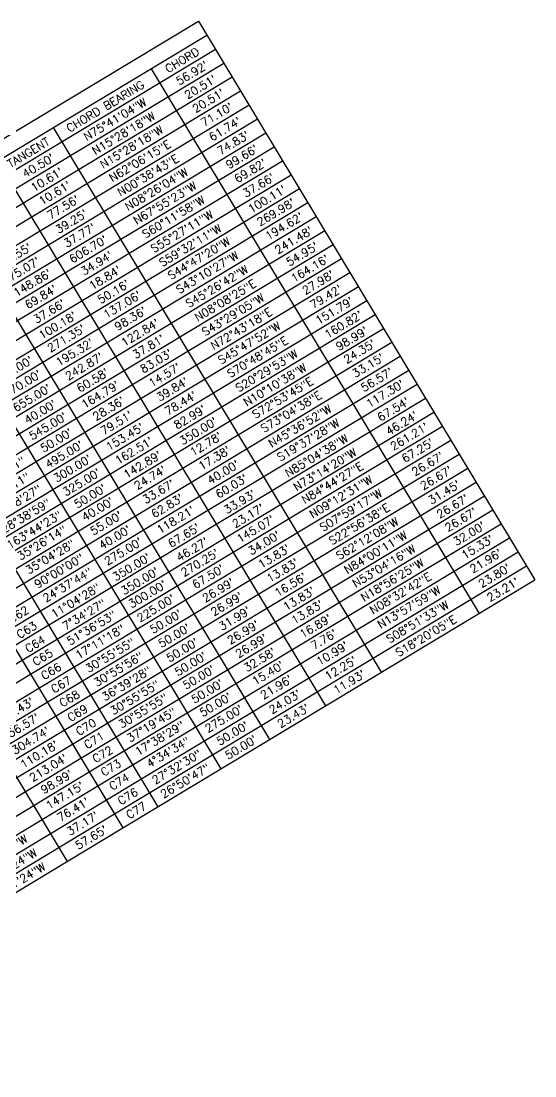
# Model space of a CAD drawing. Header units: feet. Extents: x 23 to 2149517, y -26 to 355304.
# Drawn here: x 2149012 to 2149517, y 341799 to 342834 of the extents above; entities that cross this region are included whole.
import ezdxf

# ---------------------------------------------------------------- set-up
doc = ezdxf.new("R2010")
doc.units = ezdxf.units.FT
doc.header["$MEASUREMENT"] = 0
for name, color, linetype in [('A-EC-CURLEX-MATTING', 6, 'Continuous'), ('xhpc023-pt$0$xHPC007pt_PHASE1A$0$V-PROP-TABL', 6, 'Continuous'), ('xhpc023-pt$0$xHPC007pt_PHASE1A$0$V-PROP-TABL-TEXT', 6, 'Continuous')]:
    doc.layers.add(name, color=color, linetype=linetype)
doc.styles.add('xhpc023-pt$0$xHPC007pt_PHASE1A$0$L80', font='simplex', dxfattribs={"height": 8})

# ---------------------------------------------------------------- blocks, each defined once
blk = doc.blocks.new('xhpc023-pt')
at = {"layer": 'xhpc023-pt$0$xHPC007pt_PHASE1A$0$V-PROP-TABL'}
for p, q in [((2148377.8, 342347.1), (2149186.6, 342834.1)), ((2149186.6, 342834.1), (2149516.7, 342285.8)), ((2148386.1, 342333.4), (2149194.8, 342820.3)), ((2148394.3, 342319.7), (2149203.1, 342806.6)), ((2148807, 342549.5), (2149211.3, 342792.9)), ((2149140, 342787.3), (2149461.9, 342252.8)), ((2148815.2, 342535.8), (2149219.6, 342779.2)), ((2148823.5, 342522.1), (2149227.8, 342765.5)), ((2148831.7, 342508.3), (2149236.1, 342751.8)), ((2148840, 342494.6), (2149244.3, 342738.1)), ((2149044, 342729.6), (2149365.9, 342195)), ((2148848.2, 342480.9), (2149252.6, 342724.4)), ((2148856.5, 342467.2), (2149260.8, 342710.7)), ((2148864.7, 342453.5), (2149269.1, 342697)), ((2148989.2, 342696.6), (2149311.1, 342162)), ((2148873, 342439.8), (2149277.3, 342683.3)), ((2148881.2, 342426.1), (2149285.6, 342669.6)), ((2148934.4, 342663.5), (2149256.2, 342129)), ((2148889.5, 342412.4), (2149293.8, 342655.9)), ((2148897.7, 342398.7), (2149302.1, 342642.2)), ((2148886.4, 342634.7), (2149208.3, 342100.1)), ((2148906, 342385), (2149310.4, 342628.4)), ((2148914.2, 342371.3), (2149318.6, 342614.7)), ((2148824.7, 342597.5), (2149146.6, 342062.9)), ((2148922.5, 342357.6), (2149326.9, 342601)), ((2148930.8, 342343.9), (2149335.1, 342587.3)), ((2148790.5, 342576.9), (2149112.3, 342042.3)), ((2148939, 342330.2), (2149343.4, 342573.6)), ((2148798.7, 342563.2), (2149104.1, 342056)), ((2148947.3, 342316.4), (2149351.6, 342559.9)), ((2148735.6, 342543.9), (2149057.5, 342009.3)), ((2148955.5, 342302.7), (2149359.9, 342546.2)), ((2148963.8, 342289), (2149368.1, 342532.5)), ((2148972, 342275.3), (2149376.4, 342518.8)), ((2148980.3, 342261.6), (2149384.6, 342505.1)), ((2148988.5, 342247.9), (2149392.9, 342491.4)), ((2148996.8, 342234.2), (2149401.1, 342477.7)), ((2149005, 342220.5), (2149409.4, 342464)), ((2149013.3, 342206.8), (2149417.6, 342450.3)), ((2149013.3, 342206.8), (2149417.6, 342450.3)), ((2149021.5, 342193.1), (2149425.9, 342436.5)), ((2149029.8, 342179.4), (2149434.2, 342422.8)), ((2149038, 342165.7), (2149442.4, 342409.1)), ((2149046.3, 342152), (2149450.7, 342395.4)), ((2149054.5, 342138.3), (2149458.9, 342381.7)), ((2149062.8, 342124.5), (2149467.2, 342368)), ((2149071.1, 342110.8), (2149475.4, 342354.3)), ((2149079.3, 342097.1), (2149483.7, 342340.6)), ((2149087.6, 342083.4), (2149491.9, 342326.9)), ((2148691.5, 341826.3), (2149500.2, 342313.2)), ((2149104.1, 342056), (2149508.4, 342299.5)), ((2149112.3, 342042.3), (2149516.7, 342285.8)), ((2148608.9, 341963.3), (2149013.3, 342206.8)), ((2148617.2, 341949.6), (2149021.5, 342193.1)), ((2148625.4, 341935.9), (2149029.8, 342179.4)), ((2148633.7, 341922.2), (2149038, 342165.7)), ((2148641.9, 341908.5), (2149046.3, 342152)), ((2148650.2, 341894.8), (2149054.5, 342138.3)), ((2148658.4, 341881.1), (2149062.8, 342124.5)), ((2148666.7, 341867.4), (2149071.1, 342110.8)), ((2148674.9, 341853.7), (2149079.3, 342097.1)), ((2148683.2, 341840), (2149087.6, 342083.4)), ((2148699.7, 341812.5), (2149104.1, 342056)), ((2148708, 341798.8), (2149112.3, 342042.3))]:
    blk.add_line(p, q, dxfattribs=at)
at = {"layer": 'xhpc023-pt$0$xHPC007pt_PHASE1A$0$V-PROP-TABL-TEXT', "char_height": 8, "rotation": 31.0519, "style": 'xhpc023-pt$0$xHPC007pt_PHASE1A$0$L80'}
for s, insert, width, attachment_point in [('CHORD', (2149172.5, 342792.3), 40, 8), ("56.92'", (2149178, 342786.5), 48, 2), ('CHORD BEARING', (2149097.1, 342746.9), 104, 8), ("20.51'", (2149186.3, 342772.8), 48, 2), ("20.51'", (2149194.1, 342759.4), 48, 2), ('N75°41\'04"W', (2149102.6, 342741.1), 88, 2), ("71.10'", (2149202.4, 342745.7), 48, 2), ('N15°28\'18"W', (2149110.9, 342727.4), 88, 2), ('N15°28\'18"W', (2149118.7, 342714), 88, 2), ("61.74'", (2149210.4, 342731.6), 48, 2), ('TANGENT', (2149021.7, 342701.5), 56, 8), ("74.83'", (2149218.6, 342717.9), 48, 2), ('N62°06\'15"E', (2149127, 342700.3), 88, 2), ("99.66'", (2149227, 342704.4), 48, 2), ("40.50'", (2149027.2, 342695.7), 48, 2), ('N00°38\'43"E', (2149135, 342686.2), 88, 2), ("69.82'", (2149235.3, 342690.7), 48, 2), ("10.61'", (2149035.5, 342682), 48, 2), ('N08°26\'04"W', (2149143.2, 342672.5), 88, 2), ("37.66'", (2149243.5, 342676.4), 48, 2), ("10.61'", (2149043.3, 342668.7), 48, 2), ('N67°55\'23"W', (2149151.6, 342659), 88, 2), ("100.11'", (2149251.7, 342662.7), 56, 2), ("77.56'", (2149051.6, 342654.9), 48, 2), ('S60°11\'58"W', (2149159.9, 342645.3), 88, 2), ("269.98'", (2149260.3, 342649.9), 56, 2), ("39.25'", (2149059.6, 342640.9), 48, 2), ('S55°27\'11"W', (2149168.1, 342631), 88, 2), ("194.62'", (2149268.5, 342636.2), 56, 2), ("37.77'", (2149067.8, 342627.2), 48, 2), ('S59°32\'11"W', (2149176.4, 342617.3), 88, 2), ("241.48'", (2149277.9, 342622.5), 56, 2), ("66.55'", (2149004.8, 342607.8), 48, 2), ("606.70'", (2149076.2, 342613.6), 56, 2), ('S44°47\'20"W', (2149184.9, 342604.6), 88, 2), ("54.95'", (2149286.2, 342608.8), 48, 2), ("34.94'", (2149084.5, 342599.9), 48, 2), ('S43°10\'27"W', (2149193.1, 342590.8), 88, 2), ("75.07'", (2149013, 342594.1), 48, 2), ("164.16'", (2149293.7, 342594.7), 56, 2), ("148.86'", (2149021.4, 342580.6), 56, 2), ("18.84'", (2149092.7, 342585.6), 48, 2), ('S45°26\'42"W', (2149202.5, 342577.1), 88, 2), ("27.98'", (2149301.9, 342581), 48, 2), ("69.84'", (2149029.7, 342566.9), 48, 2), ("50.16'", (2149101, 342571.9), 48, 2), ('N08°08\'25"E', (2149210.8, 342563.4), 88, 2), ("79.42'", (2149309.6, 342567), 48, 2), ("137.06'", (2149109.5, 342559.2), 56, 2), ('S43°29\'05"W', (2149218.3, 342549.3), 88, 2), ("37.66'", (2149037.9, 342552.6), 48, 2), ("151.79'", (2149317.8, 342553.3), 56, 2), ("100.18'", (2149046.1, 342538.9), 56, 2), ("98.36'", (2149117.7, 342545.5), 48, 2), ('N72°43\'18"E', (2149226.5, 342535.6), 88, 2), ("160.82'", (2149326.7, 342539.7), 56, 2), ("271.35'", (2149054.6, 342526.2), 56, 2), ("122.84'", (2149127.1, 342531.7), 56, 2), ('S45°47\'52"W', (2149234.2, 342521.6), 88, 2), ("98.99'", (2149335, 342526), 48, 2), ("37.81'", (2149135.4, 342518), 48, 2), ('S70°48\'45"E', (2149242.4, 342507.9), 88, 2), ("195.32'", (2149062.9, 342512.4), 56, 2), ("24.35'", (2149342.5, 342513.2), 48, 2), ("780.00'", (2149003.2, 342495.2), 56, 2), ("242.87'", (2149072.3, 342498.7), 56, 2), ("83.03'", (2149142.9, 342503.9), 48, 2), ('S20°29\'53"W', (2149251.4, 342494.3), 88, 2), ("33.15'", (2149350.8, 342499.5), 48, 2), ("60.58'", (2149080.6, 342485), 48, 2), ("14.57'", (2149151.1, 342490.2), 48, 2), ('N10°10\'38"W', (2149259.6, 342480.6), 88, 2), ("56.57'", (2149359.4, 342485.5), 48, 2), ("670.00'", (2149011.5, 342481.5), 56, 2), ("39.84'", (2149158.8, 342476.2), 48, 2), ('S72°53\'45"E', (2149267.1, 342467.8), 88, 2), ("117.30'", (2149367.6, 342471.8), 56, 2), ("655.00'", (2149020.9, 342467.7), 56, 2), ("164.79'", (2149088.1, 342470.9), 56, 2), ('S73°04\'38"E', (2149275.4, 342454.1), 88, 2), ("40.00'", (2149029.2, 342454), 48, 2), ("28.36'", (2149096.3, 342457.2), 48, 2), ("78.44'", (2149167, 342462.5), 48, 2), ("67.54'", (2149375.7, 342456.5), 48, 2), ("79.51'", (2149104, 342443.2), 48, 2), ("82.99'", (2149176, 342448.9), 48, 2), ('N45°36\'52"W', (2149284, 342440.1), 88, 2), ("46.24'", (2149383.9, 342442.8), 48, 2), ("545.00'", (2149036.7, 342440), 56, 2), ("350.00'", (2149184.2, 342435.2), 56, 2), ('S19°37\'28"W', (2149292.2, 342426.4), 88, 2), ("50.00'", (2149044.9, 342426.2), 48, 2), ("153.45'", (2149112.2, 342429.5), 56, 2), ("12.78'", (2149191.7, 342422.4), 48, 2), ("261.21'", (2149391.3, 342429.8), 56, 2), ("495.00'", (2149052.6, 342412.2), 56, 2), ("162.51'", (2149121.1, 342415.9), 56, 2), ('N85°04\'38"W', (2149300.3, 342411.1), 88, 2), ("67.25'", (2149399.6, 342416.1), 48, 2), ("142.89'", (2149129.4, 342402.2), 56, 2), ("17.38'", (2149200, 342408.7), 48, 2), ('N73°14\'20"W', (2149308.5, 342397.4), 88, 2), ("26.67'", (2149409.4, 342402.9), 48, 2), ('32°30\'01"', (2148990.1, 342393.2), 72, 2), ("300.00'", (2149060.8, 342398.5), 56, 2), ("40.00'", (2149208.6, 342394.7), 48, 2), ('N84°44\'27"E', (2149315.9, 342384.4), 88, 2), ('9°12\'11"', (2148997.7, 342379.2), 64, 2), ("325.00'", (2149069.7, 342385), 56, 2), ("24.74'", (2149136.9, 342389.4), 48, 2), ("60.03'", (2149216.8, 342381), 48, 2), ('N09°12\'31"W', (2149324.2, 342370.7), 88, 2), ("26.67'", (2149417.7, 342389.2), 48, 2), ('29°18\'27"', (2149006, 342365.5), 72, 2), ("50.00'", (2149078, 342371.3), 48, 2), ("33.67'", (2149145.2, 342375.7), 48, 2), ("31.45'", (2149425.5, 342375.1), 48, 2), ("62.83'", (2149153.7, 342361.7), 48, 2), ("33.93'", (2149224.9, 342365.7), 48, 2), ('S07°59\'17"W', (2149334, 342357.5), 88, 2), ("26.67'", (2149433.8, 342361.3), 48, 2), ('28°38\'59"', (2149014.9, 342352), 72, 2), ("40.00'", (2149085.5, 342358.5), 48, 2), ("118.21'", (2149162, 342348), 56, 2), ("23.17'", (2149233.1, 342352), 48, 2), ('S22°56\'38"E', (2149342.3, 342343.8), 88, 2), ('163°44\'23"', (2149023.2, 342338.2), 80, 2), ("55.00'", (2149093.8, 342344.8), 48, 2), ("145.07'", (2149240.5, 342339), 56, 2), ('S62°12\'08"W', (2149350.1, 342329.7), 88, 2), ("26.67'", (2149441.9, 342348.2), 48, 2), ('35°26\'14"', (2149030.7, 342325.4), 72, 2), ("40.00'", (2149102.3, 342330.8), 48, 2), ("67.65'", (2149170.1, 342332.7), 48, 2), ("32.00'", (2149450.1, 342334.5), 48, 2), ("275.00'", (2149110.6, 342317.1), 56, 2), ("46.27'", (2149178.3, 342319), 48, 2), ("34.00'", (2149248.8, 342325.3), 48, 2), ('N84°00\'11"W', (2149358.4, 342316), 88, 2), ("15.33'", (2149458.2, 342321.4), 48, 2), ('35°04\'28"', (2149038.9, 342311.7), 72, 2), ("270.25'", (2149185.7, 342306), 56, 2), ("13.83'", (2149258.6, 342312.1), 48, 2), ('N53°04\'16"W', (2149366.5, 342302.8), 88, 2), ("21.96'", (2149466.4, 342307.7), 48, 2), ('90°00\'00"', (2149047.5, 342297.8), 72, 2), ("350.00'", (2149118.7, 342301.7), 56, 2), ("13.83'", (2149266.9, 342298.4), 48, 2), ('N18°56\'25"W', (2149374.7, 342289.1), 88, 2), ('24°37\'44"', (2149055.8, 342284.1), 72, 2), ("350.00'", (2149126.9, 342288), 56, 2), ("67.50'", (2149194, 342292.3), 48, 2), ("23.80'", (2149474.8, 342293.2), 48, 2), ("300.00'", (2149134.3, 342275), 56, 2), ("26.99'", (2149203.8, 342279.1), 48, 2), ("16.56'", (2149274.7, 342284.3), 48, 2), ('N08°32\'42"E', (2149382.8, 342276), 88, 2), ("23.21'", (2149483.1, 342279.5), 48, 2), ('11°04\'28"', (2149063.8, 342268.7), 72, 2), ("13.83'", (2149283, 342270.6), 48, 2), ('N13°57\'59"W', (2149391.1, 342262.3), 88, 2), ('7°34\'27"', (2149072.1, 342255), 64, 2), ("225.00'", (2149142.6, 342261.3), 56, 2), ("26.99'", (2149212.1, 342265.4), 48, 2), ("13.83'", (2149291.1, 342257.4), 48, 2), ('S08°51\'33"W', (2149399.4, 342247.9), 88, 2), ('C62', (2149007.8, 342255.2), 24, 2), ('51°36\'53"', (2149079.5, 342242), 72, 2), ("50.00'", (2149152.4, 342248.2), 48, 2), ("31.99'", (2149219.9, 342251.3), 48, 2), ('C63', (2149015.8, 342239.9), 24, 2), ("26.99'", (2149228.2, 342237.6), 48, 2), ("16.89'", (2149299.3, 342243.7), 48, 2), ('S18°20\'05"E', (2149407.7, 342234.1), 88, 2), ('17°11\'18"', (2149087.7, 342228.3), 72, 2), ("50.00'", (2149160.6, 342234.4), 48, 2), ("7.76'", (2149307.4, 342230.6), 40, 2), ('C64', (2149024.1, 342226.1), 24, 2), ('30°55\'55"', (2149097.6, 342215.1), 72, 2), ("50.00'", (2149168.5, 342220.3), 48, 2), ("26.99'", (2149236.3, 342224.4), 48, 2), ("10.99'", (2149315.7, 342216.9), 48, 2), ('C65', (2149031.5, 342213.1), 24, 2), ('30°55\'56"', (2149105.8, 342201.4), 72, 2), ("50.00'", (2149176.8, 342206.6), 48, 2), ("32.58'", (2149244.5, 342210.7), 48, 2), ('C66', (2149039.8, 342199.4), 24, 2), ("50.00'", (2149184.8, 342193.5), 48, 2), ("15.40'", (2149252.6, 342197.6), 48, 2), ("12.25'", (2149324, 342202.5), 48, 2), ('C67', (2149049.6, 342186.3), 24, 2), ('36°39\'28"', (2149113.7, 342187.3), 72, 2), ("21.96'", (2149260.8, 342183.9), 48, 2), ("11.93'", (2149332.3, 342188.8), 48, 2), ('30°55\'55"', (2149121.9, 342173.6), 72, 2), ("50.00'", (2149193.1, 342179.8), 48, 2), ('C68', (2149057.8, 342172.6), 24, 2), ('30°55\'55"', (2149130, 342160.5), 72, 2), ("50.00'", (2149201.2, 342166.6), 48, 2), ("24.03'", (2149269.2, 342169.5), 48, 2), ("100.43'", (2149004.2, 342160), 56, 2), ('C69', (2149065.7, 342158.4), 24, 2), ("275.00'", (2149209.4, 342152.9), 56, 2), ("23.43'", (2149277.5, 342155.7), 48, 2), ("56.57'", (2149012.5, 342146.3), 48, 2), ('37°19\'45"', (2149138.3, 342146.8), 72, 2), ("304.74'", (2149019.7, 342131.4), 56, 2), ('C70', (2149074, 342144.7), 24, 2), ('17°38\'29"', (2149146.3, 342133.6), 72, 2), ("50.00'", (2149217.8, 342138.5), 48, 2), ('C71', (2149082, 342131.6), 24, 2), ('4°34\'34"', (2149154.6, 342119.9), 64, 2), ("50.00'", (2149226.1, 342124.8), 48, 2), ("110.18'", (2149028, 342117.7), 56, 2), ('C72', (2149090.3, 342117.9), 24, 2), ('27°32\'30"', (2149163, 342105.5), 72, 2), ("213.04'", (2149037.1, 342104.6), 56, 2), ('C73', (2149098.4, 342104.7), 24, 2), ("98.99'", (2149045.3, 342090.9), 48, 2), ('26°50\'47"', (2149171.2, 342091.8), 72, 2), ('C74', (2149106.6, 342091), 24, 2), ("147.15'", (2149053.2, 342077.5), 56, 2), ('C76', (2149115, 342076.6), 24, 2), ("76.41'", (2149061.4, 342063.7), 48, 2), ('C77', (2149123.3, 342062.9), 24, 2), ("37.17'", (2149070.7, 342050), 48, 2), ('S56°45\'34"W', (2148986, 342018.4), 88, 2), ("57.65'", (2149079, 342036.3), 48, 2), ('S57°51\'24"W', (2148995.3, 342004.6), 88, 2), ('S12°51\'24"W', (2149003.6, 341990.9), 88, 2)]:
    blk.add_mtext(s, dxfattribs=dict(at, insert=insert, width=width, attachment_point=attachment_point))

msp = doc.modelspace()

# ---------------------------------------------------------------- block references
at = {"layer": 'A-EC-CURLEX-MATTING'}
msp.add_blockref('xhpc023-pt', (0, 0), dxfattribs=at)

doc.saveas('drawing.dxf')
